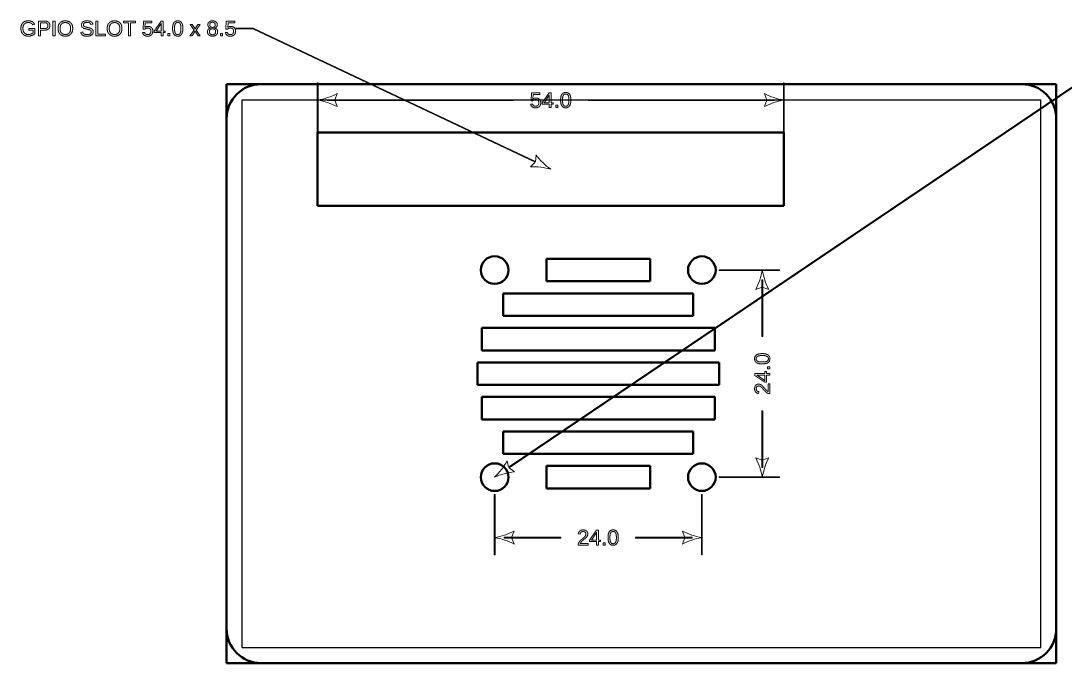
# Model space of a CAD drawing. Header units: millimetres. Extents: x 10 to 410, y 10 to 287.
# Drawn here: x 218.1 to 339.1, y 71.5 to 145.9 of the extents above; entities that cross this region are included whole.
import ezdxf

# ---------------------------------------------------------------- set-up
doc = ezdxf.new("R2010")
doc.units = ezdxf.units.MM
for name, color, linetype, lineweight in [('dimensions', 7, 'Continuous', 13), ('hidden', 7, 'Continuous', 25), ('part', 7, 'Continuous', 50)]:
    doc.layers.add(name, color=color, linetype=linetype, lineweight=lineweight)

msp = doc.modelspace()

# ---------------------------------------------------------------- linework, layer by layer
at = {"layer": 'dimensions'}
for p, q in [((219.5, 145.41), (219.72, 145.48)), ((220.15, 145.86), (220.15, 144.14)), ((220.87, 145.86), (220.15, 145.86)), ((220.38, 145.67), (220.85, 145.67)), ((220.38, 144.99), (220.38, 145.67)), ((221.84, 145.86), (221.84, 144.14)), ((222.08, 145.86), (221.84, 145.86)), ((222.08, 144.14), (222.08, 145.86)), ((226.23, 145.45), (226.46, 145.49)), ((226.82, 145.86), (226.82, 144.14)), ((227.05, 145.86), (226.82, 145.86)), ((227.05, 144.33), (227.05, 145.86)), ((230, 145.86), (230, 145.67)), ((231.42, 145.86), (230, 145.86)), ((230, 145.67), (230.6, 145.67)), ((230.6, 145.67), (230.6, 144.14)), ((230.83, 145.67), (231.42, 145.67)), ((230.83, 144.14), (230.83, 145.67)), ((231.42, 145.67), (231.42, 145.86)), ((232.33, 145.86), (232.27, 144.93)), ((233.31, 145.86), (232.33, 145.86)), ((232.5, 145.13), (232.53, 145.67)), ((232.53, 145.67), (233.31, 145.67)), ((233.31, 145.67), (233.31, 145.86)), ((234.36, 145.86), (233.57, 144.7)), ((233.86, 144.82), (234.3, 145.47)), ((234.59, 145.86), (234.36, 145.86)), ((234.38, 145.61), (234.38, 144.7)), ((234.59, 144.7), (234.59, 145.86)), ((237.74, 145.46), (238.18, 144.82)), ((237.98, 145.46), (237.74, 145.46)), ((238.31, 144.95), (237.98, 145.46)), ((238.63, 145.46), (238.31, 144.95)), ((238.43, 144.82), (238.88, 145.46)), ((238.88, 145.46), (238.63, 145.46)), ((241.92, 145.86), (241.86, 144.93)), ((242.9, 145.86), (241.92, 145.86)), ((242.09, 145.13), (242.12, 145.67)), ((242.12, 145.67), (242.9, 145.67)), ((242.9, 145.67), (242.9, 145.86)), ((219.03, 145), (219.03, 144.8)), ((219.76, 145), (219.03, 145)), ((219.03, 144.8), (219.54, 144.8)), ((219.54, 144.8), (219.54, 144.49)), ((219.76, 144.41), (219.76, 145)), ((220.15, 144.14), (220.38, 144.14)), ((220.86, 144.99), (220.38, 144.99)), ((220.38, 144.81), (220.89, 144.81)), ((220.38, 144.14), (220.38, 144.81)), ((221.84, 144.14), (222.08, 144.14)), ((225.29, 144.6), (225.06, 144.55)), ((226.82, 144.14), (227.92, 144.14)), ((227.92, 144.33), (227.05, 144.33)), ((227.92, 144.14), (227.92, 144.33)), ((230.6, 144.14), (230.83, 144.14)), ((232.45, 144.55), (232.22, 144.52)), ((232.27, 144.93), (232.49, 144.93)), ((233.57, 144.7), (233.57, 144.53)), ((233.57, 144.53), (234.38, 144.53)), ((233.78, 144.7), (233.79, 144.73)), ((234.38, 144.7), (233.78, 144.7)), ((233.79, 144.73), (233.86, 144.82)), ((234.38, 144.53), (234.38, 144.14)), ((234.38, 144.14), (234.59, 144.14)), ((234.83, 144.7), (234.59, 144.7)), ((234.59, 144.53), (234.83, 144.53)), ((234.59, 144.14), (234.59, 144.53)), ((234.83, 144.53), (234.83, 144.7)), ((235.13, 144.41), (235.13, 144.14)), ((235.37, 144.41), (235.13, 144.41)), ((235.13, 144.14), (235.37, 144.14)), ((235.37, 144.14), (235.37, 144.41)), ((238.18, 144.82), (237.71, 144.14)), ((237.71, 144.14), (237.95, 144.14)), ((237.95, 144.14), (238.31, 144.68)), ((238.31, 144.68), (238.66, 144.14)), ((238.91, 144.14), (238.43, 144.82)), ((238.66, 144.14), (238.91, 144.14)), ((240.08, 145.04), (240.08, 145.04)), ((240.56, 145.04), (240.56, 145.05)), ((241.25, 144.41), (241.25, 144.14)), ((241.49, 144.41), (241.25, 144.41)), ((241.25, 144.14), (241.49, 144.14)), ((241.49, 144.14), (241.49, 144.41)), ((242.04, 144.55), (241.81, 144.52)), ((241.86, 144.93), (242.08, 144.93)), ((245, 145.05), (243, 145.05)), ((243, 145.05), (243, 144.95)), ((243, 144.95), (245, 144.95)), ((245.02, 145.05), (244.98, 144.95)), ((244.98, 144.95), (277.68, 129.5)), ((245, 144.95), (245, 145.05)), ((277.72, 129.59), (245.02, 145.05)), ((349.97, 145.04), (274.62, 94.15)), ((274.68, 94.07), (350.03, 144.96)), ((252.55, 138.7), (252.45, 138.7)), ((252.45, 138.7), (252.45, 130.7)), ((252.55, 130.7), (252.55, 138.7)), ((306.55, 138.7), (306.45, 138.7)), ((306.45, 138.7), (306.45, 130.7)), ((306.55, 130.7), (306.55, 138.7)), ((253.62, 136.75), (253.62, 136.65)), ((275.17, 136.75), (253.62, 136.75)), ((254.47, 136.7), (254.75, 137.45)), ((254.75, 135.95), (254.47, 136.7)), ((275.17, 136.65), (275.17, 136.75)), ((277.27, 137.56), (277.22, 136.63)), ((278.25, 137.56), (277.27, 137.56)), ((277.44, 136.83), (277.47, 137.37)), ((277.47, 137.37), (278.25, 137.37)), ((278.25, 137.37), (278.25, 137.56)), ((279.3, 137.56), (278.51, 136.4)), ((278.8, 136.52), (279.24, 137.17)), ((279.53, 137.56), (279.3, 137.56)), ((279.32, 137.31), (279.32, 136.4)), ((279.53, 136.4), (279.53, 137.56)), ((283.83, 136.75), (283.83, 136.65)), ((305.38, 136.75), (283.83, 136.75)), ((304.25, 137.45), (304.53, 136.7)), ((304.53, 136.7), (304.25, 135.95)), ((305.38, 136.65), (305.38, 136.75)), ((253.62, 136.65), (275.17, 136.65)), ((277.39, 136.25), (277.17, 136.22)), ((277.22, 136.63), (277.43, 136.63)), ((278.51, 136.4), (278.51, 136.23)), ((278.51, 136.23), (279.32, 136.23)), ((278.72, 136.4), (278.74, 136.43)), ((279.32, 136.4), (278.72, 136.4)), ((278.74, 136.43), (278.8, 136.52)), ((279.32, 136.23), (279.32, 135.84)), ((279.32, 135.84), (279.53, 135.84)), ((279.77, 136.4), (279.53, 136.4)), ((279.53, 136.23), (279.77, 136.23)), ((279.53, 135.84), (279.53, 136.23)), ((279.77, 136.23), (279.77, 136.4)), ((280.07, 136.11), (280.07, 135.84)), ((280.31, 136.11), (280.07, 136.11)), ((280.07, 135.84), (280.31, 135.84)), ((280.31, 135.84), (280.31, 136.11)), ((283.83, 136.65), (305.38, 136.65)), ((252.45, 130.7), (252.55, 130.7)), ((306.45, 130.7), (306.55, 130.7)), ((277.68, 129.5), (277.15, 128.98)), ((277.79, 130.34), (277.72, 129.59)), ((299, 117.05), (299, 116.95)), ((306, 117.05), (299, 117.05)), ((299, 116.95), (306, 116.95)), ((306, 116.95), (306, 117.05)), ((303.25, 114.75), (304, 115.03)), ((304.05, 115.88), (303.95, 115.88)), ((303.95, 115.88), (303.95, 109.32)), ((304, 115.03), (304.75, 114.75)), ((304.05, 109.32), (304.05, 115.88)), ((303.95, 109.32), (304.05, 109.32)), ((304.3, 105.26), (304.3, 105.02)), ((304.47, 105.26), (304.3, 105.26)), ((304.47, 105.02), (304.47, 105.26)), ((304.59, 105.8), (304.59, 105.56)), ((304.86, 105.8), (304.59, 105.8)), ((304.59, 105.56), (304.86, 105.56)), ((304.86, 105.56), (304.86, 105.8)), ((303.14, 105.02), (303.14, 104.79)), ((304.3, 105.02), (303.14, 105.02)), ((303.14, 104.79), (304.3, 104)), ((303.39, 104.81), (304.3, 104.81)), ((304.18, 104.29), (303.53, 104.73)), ((304.27, 104.22), (304.18, 104.29)), ((304.3, 104.2), (304.27, 104.22)), ((304.3, 104.81), (304.3, 104.2)), ((304.86, 105.02), (304.47, 105.02)), ((304.47, 104.81), (304.86, 104.81)), ((304.47, 104), (304.47, 104.81)), ((304.86, 104.81), (304.86, 105.02)), ((303.57, 102.69), (303.59, 102.91)), ((304.3, 104), (304.47, 104)), ((304.67, 103.82), (304.67, 102.92)), ((304.86, 103.82), (304.67, 103.82)), ((304.86, 102.68), (304.86, 103.82)), ((304.71, 102.68), (304.86, 102.68)), ((304.05, 100.68), (303.95, 100.68)), ((303.95, 100.68), (303.95, 94.12)), ((304.05, 94.12), (304.05, 100.68)), ((274.62, 94.15), (274.44, 94.88)), ((304, 94.97), (303.25, 95.25)), ((304.75, 95.25), (304, 94.97)), ((275.28, 93.64), (274.68, 94.07)), ((303.95, 94.12), (304.05, 94.12)), ((299, 93.05), (299, 92.95)), ((306, 93.05), (299, 93.05)), ((299, 92.95), (306, 92.95)), ((306, 92.95), (306, 93.05)), ((273.05, 91), (272.95, 91)), ((272.95, 91), (272.95, 84)), ((273.05, 84), (273.05, 91)), ((297.05, 91), (296.95, 91)), ((296.95, 91), (296.95, 84)), ((297.05, 84), (297.05, 91)), ((274.12, 86.05), (274.12, 85.95)), ((280.68, 86.05), (274.12, 86.05)), ((274.12, 85.95), (280.68, 85.95)), ((274.97, 86), (275.25, 86.75)), ((275.25, 85.25), (274.97, 86)), ((280.68, 85.95), (280.68, 86.05)), ((282.69, 86.43), (282.91, 86.41)), ((284.79, 86.86), (284, 85.7)), ((284.29, 85.82), (284.73, 86.47)), ((285.02, 86.86), (284.79, 86.86)), ((284.81, 86.61), (284.81, 85.7)), ((285.02, 85.7), (285.02, 86.86)), ((289.32, 86.05), (289.32, 85.95)), ((295.88, 86.05), (289.32, 86.05)), ((289.32, 85.95), (295.88, 85.95)), ((294.75, 86.75), (295.03, 86)), ((295.03, 86), (294.75, 85.25)), ((295.88, 85.95), (295.88, 86.05)), ((282.68, 85.29), (282.68, 85.14)), ((282.68, 85.14), (283.82, 85.14)), ((283.82, 85.33), (282.92, 85.33)), ((283.82, 85.14), (283.82, 85.33)), ((284, 85.7), (284, 85.53)), ((284, 85.53), (284.81, 85.53)), ((284.2, 85.7), (284.22, 85.73)), ((284.81, 85.7), (284.2, 85.7)), ((284.22, 85.73), (284.29, 85.82)), ((284.81, 85.53), (284.81, 85.14)), ((284.81, 85.14), (285.02, 85.14)), ((285.26, 85.7), (285.02, 85.7)), ((285.02, 85.53), (285.26, 85.53)), ((285.02, 85.14), (285.02, 85.53)), ((285.26, 85.53), (285.26, 85.7)), ((285.56, 85.41), (285.56, 85.14)), ((285.8, 85.41), (285.56, 85.41)), ((285.56, 85.14), (285.8, 85.14)), ((285.8, 85.14), (285.8, 85.41)), ((272.95, 84), (273.05, 84)), ((296.95, 84), (297.05, 84))]:
    msp.add_line(p, q, dxfattribs=at)
for centre, start, end in [((251.25, 144.2), -80.5377, -62.5924), ((251.25, 129.2), 62.5924, 80.5377), ((307.75, 144.2), -117.4076, -99.4623), ((307.75, 129.2), 99.4623, 117.4076), ((283.83, 134.95), -142.6966, -124.7514), ((277.43, 121.38), 74.1733, 92.1185), ((296.5, 118.25), -27.4076, -9.4623), ((311.5, 118.25), -170.5377, -152.5924), ((267.77, 98.52), -46.5055, -28.5603), ((296.5, 91.75), 9.4623, 27.4076), ((311.5, 91.75), 152.5924, 170.5377), ((276.16, 86.08), 96.6246, 114.5698), ((271.75, 93.5), -80.5377, -62.5924), ((271.75, 78.5), 62.5924, 80.5377), ((298.25, 93.5), -117.4076, -99.4623), ((298.25, 78.5), 99.4623, 117.4076)]:
    msp.add_arc(centre, 7.6, start, end, dxfattribs=at)
for points in [[(218.13, 145.01), (218.13, 145.43), (218.35, 145.66)], [(218.35, 145.66), (218.57, 145.89), (218.98, 145.89)], [(218.52, 145.51), (218.36, 145.33), (218.36, 145.01)], [(218.98, 145.69), (218.68, 145.69), (218.52, 145.51)], [(218.98, 145.89), (219.27, 145.89), (219.45, 145.79)], [(219.3, 145.63), (219.17, 145.69), (218.98, 145.69)], [(219.5, 145.41), (219.42, 145.56), (219.3, 145.63)], [(219.45, 145.79), (219.62, 145.69), (219.72, 145.48)], [(221.25, 145.34), (221.25, 145.67), (220.85, 145.67)], [(220.86, 144.99), (221.25, 144.99), (221.25, 145.34)], [(220.87, 145.86), (221.16, 145.86), (221.32, 145.72)], [(221.32, 145.72), (221.48, 145.59), (221.48, 145.34)], [(221.48, 145.34), (221.48, 145.1), (221.32, 144.95)], [(222.43, 145.01), (222.43, 145.42), (222.65, 145.65)], [(222.65, 145.65), (222.88, 145.89), (223.28, 145.89)], [(222.82, 145.51), (222.66, 145.33), (222.66, 145.01)], [(223.28, 145.69), (222.98, 145.69), (222.82, 145.51)], [(223.28, 145.89), (223.54, 145.89), (223.73, 145.78)], [(223.73, 145.51), (223.57, 145.69), (223.28, 145.69)], [(223.73, 145.78), (223.93, 145.68), (224.03, 145.48)], [(223.89, 145.01), (223.89, 145.33), (223.73, 145.51)], [(224.03, 145.48), (224.13, 145.28), (224.13, 145.01)], [(225.14, 145.42), (225.14, 145.65), (225.31, 145.77)], [(225.17, 145.25), (225.14, 145.33), (225.14, 145.42)], [(225.27, 145.12), (225.2, 145.18), (225.17, 145.25)], [(225.31, 145.77), (225.48, 145.89), (225.79, 145.89)], [(225.48, 145.64), (225.37, 145.57), (225.37, 145.44)], [(225.37, 145.44), (225.37, 145.36), (225.41, 145.31)], [(225.41, 145.31), (225.45, 145.25), (225.53, 145.22)], [(225.79, 145.71), (225.58, 145.71), (225.48, 145.64)], [(225.53, 145.22), (225.61, 145.18), (225.85, 145.13)], [(225.79, 145.89), (226.09, 145.89), (226.24, 145.8)], [(226.08, 145.65), (225.98, 145.71), (225.79, 145.71)], [(226.23, 145.45), (226.19, 145.59), (226.08, 145.65)], [(226.24, 145.8), (226.4, 145.71), (226.46, 145.49)], [(228.12, 145.01), (228.12, 145.42), (228.35, 145.65)], [(228.35, 145.65), (228.57, 145.89), (228.98, 145.89)], [(228.52, 145.51), (228.36, 145.33), (228.36, 145.01)], [(228.98, 145.69), (228.68, 145.69), (228.52, 145.51)], [(228.98, 145.89), (229.24, 145.89), (229.43, 145.78)], [(229.43, 145.51), (229.27, 145.69), (228.98, 145.69)], [(229.43, 145.78), (229.62, 145.68), (229.73, 145.48)], [(229.59, 145.01), (229.59, 145.33), (229.43, 145.51)], [(229.73, 145.48), (229.83, 145.28), (229.83, 145.01)], [(232.5, 145.13), (232.64, 145.24), (232.85, 145.24)], [(232.85, 145.24), (233.11, 145.24), (233.26, 145.09)], [(234.35, 145.55), (234.32, 145.49), (234.3, 145.47)], [(234.38, 145.61), (234.38, 145.6), (234.35, 145.55)], [(235.7, 145), (235.7, 145.44), (235.84, 145.66)], [(235.84, 145.66), (235.99, 145.89), (236.3, 145.89)], [(236.01, 145.54), (235.92, 145.38), (235.92, 145)], [(236.3, 145.71), (236.1, 145.71), (236.01, 145.54)], [(236.3, 145.89), (236.6, 145.89), (236.75, 145.66)], [(236.58, 145.54), (236.5, 145.71), (236.3, 145.71)], [(236.67, 145), (236.67, 145.37), (236.58, 145.54)], [(236.75, 145.66), (236.89, 145.44), (236.89, 145)], [(239.78, 145.44), (239.78, 145.64), (239.93, 145.76)], [(239.86, 145.19), (239.78, 145.3), (239.78, 145.44)], [(240.08, 145.04), (239.94, 145.08), (239.86, 145.19)], [(239.93, 145.76), (240.07, 145.89), (240.32, 145.89)], [(240.08, 145.65), (240, 145.57), (240, 145.43)], [(240, 145.43), (240, 145.28), (240.09, 145.2)], [(240.32, 145.72), (240.17, 145.72), (240.08, 145.65)], [(240.09, 145.2), (240.17, 145.13), (240.32, 145.13)], [(240.32, 145.89), (240.57, 145.89), (240.72, 145.77)], [(240.64, 145.43), (240.64, 145.72), (240.32, 145.72)], [(240.32, 145.13), (240.48, 145.13), (240.56, 145.2)], [(240.56, 145.2), (240.64, 145.27), (240.64, 145.43)], [(240.79, 145.18), (240.71, 145.07), (240.56, 145.05)], [(240.72, 145.77), (240.87, 145.65), (240.87, 145.44)], [(240.87, 145.44), (240.87, 145.29), (240.79, 145.18)], [(242.09, 145.13), (242.23, 145.24), (242.44, 145.24)], [(242.44, 145.24), (242.7, 145.24), (242.85, 145.09)], [(218.23, 144.53), (218.13, 144.73), (218.13, 145.01)], [(218.53, 144.22), (218.33, 144.33), (218.23, 144.53)], [(218.36, 145.01), (218.36, 144.68), (218.53, 144.49)], [(218.53, 144.49), (218.7, 144.3), (218.99, 144.3)], [(218.99, 144.11), (218.72, 144.11), (218.53, 144.22)], [(218.99, 144.3), (219.16, 144.3), (219.31, 144.36)], [(219.42, 144.19), (219.22, 144.11), (218.99, 144.11)], [(219.31, 144.36), (219.45, 144.41), (219.54, 144.49)], [(219.76, 144.41), (219.62, 144.27), (219.42, 144.19)], [(221.32, 144.95), (221.16, 144.81), (220.89, 144.81)], [(222.53, 144.53), (222.43, 144.74), (222.43, 145.01)], [(222.82, 144.22), (222.63, 144.33), (222.53, 144.53)], [(222.66, 145.01), (222.66, 144.68), (222.82, 144.49)], [(222.82, 144.49), (222.99, 144.3), (223.28, 144.3)], [(223.28, 144.11), (223.01, 144.11), (222.82, 144.22)], [(223.28, 144.3), (223.57, 144.3), (223.73, 144.49)], [(223.73, 144.22), (223.54, 144.11), (223.28, 144.11)], [(223.73, 144.49), (223.89, 144.67), (223.89, 145.01)], [(224.03, 144.53), (223.93, 144.33), (223.73, 144.22)], [(224.13, 145.01), (224.13, 144.74), (224.03, 144.53)], [(225.79, 144.11), (225.16, 144.11), (225.06, 144.55)], [(225.43, 145.02), (225.33, 145.07), (225.27, 145.12)], [(225.29, 144.6), (225.32, 144.44), (225.45, 144.37)], [(225.74, 144.93), (225.54, 144.98), (225.43, 145.02)], [(225.45, 144.37), (225.58, 144.3), (225.8, 144.3)], [(225.96, 144.88), (225.86, 144.91), (225.74, 144.93)], [(226.31, 144.25), (226.13, 144.11), (225.79, 144.11)], [(225.8, 144.3), (226.02, 144.3), (226.15, 144.37)], [(225.85, 145.13), (225.93, 145.11), (226, 145.09)], [(226.12, 144.83), (226.05, 144.86), (225.96, 144.88)], [(226, 145.09), (226.08, 145.07), (226.16, 145.05)], [(226.23, 144.74), (226.19, 144.79), (226.12, 144.83)], [(226.15, 144.37), (226.27, 144.45), (226.27, 144.6)], [(226.16, 145.05), (226.23, 145.02), (226.29, 144.99)], [(226.27, 144.6), (226.27, 144.69), (226.23, 144.74)], [(226.29, 144.99), (226.35, 144.95), (226.4, 144.9)], [(226.5, 144.61), (226.5, 144.38), (226.31, 144.25)], [(226.4, 144.9), (226.45, 144.85), (226.47, 144.78)], [(226.47, 144.78), (226.5, 144.71), (226.5, 144.61)], [(228.22, 144.53), (228.12, 144.74), (228.12, 145.01)], [(228.52, 144.22), (228.32, 144.33), (228.22, 144.53)], [(228.36, 145.01), (228.36, 144.68), (228.52, 144.49)], [(228.52, 144.49), (228.68, 144.3), (228.97, 144.3)], [(228.97, 144.11), (228.71, 144.11), (228.52, 144.22)], [(228.97, 144.3), (229.27, 144.3), (229.43, 144.49)], [(229.43, 144.22), (229.24, 144.11), (228.97, 144.11)], [(229.43, 144.49), (229.59, 144.67), (229.59, 145.01)], [(229.73, 144.53), (229.62, 144.33), (229.43, 144.22)], [(229.83, 145.01), (229.83, 144.74), (229.73, 144.53)], [(232.41, 144.22), (232.26, 144.32), (232.22, 144.52)], [(232.8, 144.11), (232.56, 144.11), (232.41, 144.22)], [(232.45, 144.55), (232.52, 144.29), (232.8, 144.29)], [(232.64, 145.03), (232.57, 145), (232.49, 144.93)], [(232.81, 145.06), (232.72, 145.06), (232.64, 145.03)], [(232.8, 144.29), (232.98, 144.29), (233.08, 144.4)], [(233.25, 144.27), (233.09, 144.11), (232.8, 144.11)], [(233.08, 144.96), (232.98, 145.06), (232.81, 145.06)], [(233.18, 144.69), (233.18, 144.86), (233.08, 144.96)], [(233.08, 144.4), (233.18, 144.51), (233.18, 144.69)], [(233.41, 144.7), (233.41, 144.43), (233.25, 144.27)], [(233.26, 145.09), (233.41, 144.94), (233.41, 144.7)], [(235.85, 144.34), (235.7, 144.57), (235.7, 145)], [(236.29, 144.11), (236, 144.11), (235.85, 144.34)], [(235.92, 145), (235.92, 144.63), (236.01, 144.46)], [(236.01, 144.46), (236.1, 144.29), (236.29, 144.29)], [(236.29, 144.29), (236.49, 144.29), (236.58, 144.47)], [(236.74, 144.34), (236.59, 144.11), (236.29, 144.11)], [(236.58, 144.47), (236.67, 144.64), (236.67, 145)], [(236.89, 145), (236.89, 144.57), (236.74, 144.34)], [(239.74, 144.62), (239.74, 144.79), (239.83, 144.9)], [(239.89, 144.25), (239.74, 144.38), (239.74, 144.62)], [(239.83, 144.9), (239.93, 145.01), (240.08, 145.04)], [(240.33, 144.11), (240.05, 144.11), (239.89, 144.25)], [(240.06, 144.87), (239.97, 144.79), (239.97, 144.64)], [(239.97, 144.64), (239.97, 144.28), (240.33, 144.28)], [(240.32, 144.96), (240.15, 144.96), (240.06, 144.87)], [(240.59, 144.88), (240.49, 144.96), (240.32, 144.96)], [(240.33, 144.28), (240.51, 144.28), (240.6, 144.37)], [(240.76, 144.25), (240.61, 144.11), (240.33, 144.11)], [(240.56, 145.04), (240.73, 145.01), (240.82, 144.9)], [(240.68, 144.64), (240.68, 144.8), (240.59, 144.88)], [(240.6, 144.37), (240.68, 144.45), (240.68, 144.64)], [(240.91, 144.62), (240.91, 144.38), (240.76, 144.25)], [(240.82, 144.9), (240.91, 144.79), (240.91, 144.62)], [(242, 144.22), (241.85, 144.32), (241.81, 144.52)], [(242.39, 144.11), (242.15, 144.11), (242, 144.22)], [(242.04, 144.55), (242.11, 144.29), (242.39, 144.29)], [(242.23, 145.03), (242.16, 145), (242.08, 144.93)], [(242.4, 145.06), (242.31, 145.06), (242.23, 145.03)], [(242.39, 144.29), (242.57, 144.29), (242.67, 144.4)], [(242.84, 144.27), (242.68, 144.11), (242.39, 144.11)], [(242.67, 144.96), (242.57, 145.06), (242.4, 145.06)], [(242.77, 144.69), (242.77, 144.86), (242.67, 144.96)], [(242.67, 144.4), (242.77, 144.51), (242.77, 144.69)], [(243, 144.7), (243, 144.43), (242.84, 144.27)], [(242.85, 145.09), (243, 144.94), (243, 144.7)], [(277.58, 136.73), (277.51, 136.7), (277.43, 136.63)], [(277.44, 136.83), (277.58, 136.94), (277.8, 136.94)], [(277.75, 136.76), (277.66, 136.76), (277.58, 136.73)], [(278.02, 136.66), (277.92, 136.76), (277.75, 136.76)], [(277.8, 136.94), (278.05, 136.94), (278.2, 136.79)], [(278.2, 136.79), (278.35, 136.64), (278.35, 136.4)], [(279.29, 137.25), (279.26, 137.19), (279.24, 137.17)], [(279.32, 137.31), (279.32, 137.3), (279.29, 137.25)], [(280.64, 136.7), (280.64, 137.14), (280.78, 137.36)], [(280.79, 136.04), (280.64, 136.27), (280.64, 136.7)], [(280.78, 137.36), (280.93, 137.59), (281.24, 137.59)], [(280.95, 137.24), (280.86, 137.08), (280.86, 136.7)], [(280.86, 136.7), (280.86, 136.33), (280.95, 136.16)], [(281.24, 137.41), (281.04, 137.41), (280.95, 137.24)], [(281.24, 137.59), (281.54, 137.59), (281.69, 137.36)], [(281.52, 137.24), (281.44, 137.41), (281.24, 137.41)], [(281.61, 136.7), (281.61, 137.07), (281.52, 137.24)], [(281.52, 136.17), (281.61, 136.34), (281.61, 136.7)], [(281.83, 136.7), (281.83, 136.27), (281.68, 136.04)], [(281.69, 137.36), (281.83, 137.14), (281.83, 136.7)], [(277.35, 135.92), (277.21, 136.02), (277.17, 136.22)], [(277.74, 135.81), (277.5, 135.81), (277.35, 135.92)], [(277.39, 136.25), (277.46, 135.99), (277.75, 135.99)], [(278.19, 135.97), (278.03, 135.81), (277.74, 135.81)], [(277.75, 135.99), (277.92, 135.99), (278.02, 136.1)], [(278.12, 136.39), (278.12, 136.56), (278.02, 136.66)], [(278.02, 136.1), (278.12, 136.21), (278.12, 136.39)], [(278.35, 136.4), (278.35, 136.13), (278.19, 135.97)], [(281.23, 135.81), (280.94, 135.81), (280.79, 136.04)], [(280.95, 136.16), (281.04, 135.99), (281.24, 135.99)], [(281.68, 136.04), (281.53, 135.81), (281.23, 135.81)], [(281.24, 135.99), (281.43, 135.99), (281.52, 136.17)], [(303.11, 106.73), (303.11, 107.03), (303.34, 107.18)], [(303.34, 106.27), (303.11, 106.42), (303.11, 106.73)], [(303.46, 107.01), (303.29, 106.93), (303.29, 106.73)], [(303.29, 106.73), (303.29, 106.53), (303.46, 106.44)], [(303.34, 107.18), (303.56, 107.32), (304, 107.32)], [(304, 107.1), (303.63, 107.1), (303.46, 107.01)], [(303.46, 106.44), (303.62, 106.35), (304, 106.35)], [(304, 107.32), (304.43, 107.32), (304.66, 107.17)], [(304.53, 107.01), (304.36, 107.1), (304, 107.1)], [(304, 106.35), (304.37, 106.35), (304.54, 106.44)], [(304.71, 106.72), (304.71, 106.92), (304.53, 107.01)], [(304.54, 106.44), (304.71, 106.53), (304.71, 106.72)], [(304.66, 107.17), (304.89, 107.02), (304.89, 106.72)], [(304.89, 106.72), (304.89, 106.42), (304.66, 106.28)], [(304, 106.13), (303.56, 106.13), (303.34, 106.27)], [(304.66, 106.28), (304.43, 106.13), (304, 106.13)], [(303.39, 104.81), (303.4, 104.81), (303.45, 104.78)], [(303.45, 104.78), (303.51, 104.75), (303.53, 104.73)], [(303.11, 103.25), (303.11, 103.51), (303.24, 103.65)], [(303.24, 102.86), (303.11, 103.01), (303.11, 103.25)], [(303.24, 103.65), (303.36, 103.79), (303.59, 103.79)], [(303.57, 102.69), (303.36, 102.71), (303.24, 102.86)], [(303.37, 103.48), (303.3, 103.4), (303.3, 103.25)], [(303.3, 103.25), (303.3, 103.11), (303.37, 103.02)], [(303.59, 103.57), (303.45, 103.57), (303.37, 103.48)], [(303.37, 103.02), (303.45, 102.93), (303.59, 102.91)], [(303.59, 103.79), (303.69, 103.79), (303.79, 103.75)], [(303.78, 103.52), (303.7, 103.57), (303.59, 103.57)], [(303.94, 103.39), (303.86, 103.47), (303.78, 103.52)], [(303.79, 103.75), (303.88, 103.7), (303.98, 103.61)], [(304.09, 103.22), (304.02, 103.31), (303.94, 103.39)], [(303.98, 103.61), (304.08, 103.52), (304.29, 103.26)], [(304.26, 103.02), (304.17, 103.12), (304.09, 103.22)], [(304.45, 102.83), (304.34, 102.92), (304.26, 103.02)], [(304.29, 103.26), (304.4, 103.12), (304.5, 103.04)], [(304.71, 102.68), (304.56, 102.74), (304.45, 102.83)], [(304.5, 103.04), (304.59, 102.96), (304.67, 102.92)], [(282.69, 86.43), (282.71, 86.64), (282.86, 86.76)], [(282.86, 86.76), (283.01, 86.89), (283.25, 86.89)], [(283.02, 86.63), (282.93, 86.55), (282.91, 86.41)], [(283.25, 86.7), (283.11, 86.7), (283.02, 86.63)], [(283.02, 85.74), (283.12, 85.83), (283.22, 85.91)], [(283.22, 85.91), (283.31, 85.98), (283.39, 86.06)], [(283.25, 86.89), (283.51, 86.89), (283.65, 86.76)], [(283.48, 86.63), (283.4, 86.7), (283.25, 86.7)], [(283.61, 86.02), (283.52, 85.92), (283.26, 85.71)], [(283.39, 86.06), (283.47, 86.14), (283.52, 86.22)], [(283.57, 86.41), (283.57, 86.55), (283.48, 86.63)], [(283.52, 86.22), (283.57, 86.3), (283.57, 86.41)], [(283.75, 86.21), (283.7, 86.12), (283.61, 86.02)], [(283.65, 86.76), (283.79, 86.64), (283.79, 86.41)], [(283.79, 86.41), (283.79, 86.31), (283.75, 86.21)], [(284.78, 86.55), (284.75, 86.49), (284.73, 86.47)], [(284.81, 86.61), (284.81, 86.6), (284.78, 86.55)], [(286.13, 86), (286.13, 86.44), (286.27, 86.66)], [(286.28, 85.34), (286.13, 85.57), (286.13, 86)], [(286.27, 86.66), (286.42, 86.89), (286.73, 86.89)], [(286.44, 86.54), (286.35, 86.38), (286.35, 86)], [(286.35, 86), (286.35, 85.63), (286.44, 85.46)], [(286.73, 86.71), (286.53, 86.71), (286.44, 86.54)], [(286.73, 86.89), (287.03, 86.89), (287.18, 86.66)], [(287.01, 86.54), (286.93, 86.71), (286.73, 86.71)], [(287.1, 86), (287.1, 86.37), (287.01, 86.54)], [(287.01, 85.47), (287.1, 85.64), (287.1, 86)], [(287.32, 86), (287.32, 85.57), (287.17, 85.34)], [(287.18, 86.66), (287.32, 86.44), (287.32, 86)], [(282.68, 85.29), (282.74, 85.44), (282.83, 85.55)], [(282.83, 85.55), (282.92, 85.66), (283.02, 85.74)], [(283.04, 85.5), (282.96, 85.41), (282.92, 85.33)], [(283.26, 85.71), (283.12, 85.6), (283.04, 85.5)], [(286.72, 85.11), (286.42, 85.11), (286.28, 85.34)], [(286.44, 85.46), (286.53, 85.29), (286.72, 85.29)], [(286.72, 85.29), (286.92, 85.29), (287.01, 85.47)], [(287.17, 85.34), (287.02, 85.11), (286.72, 85.11)]]:
    msp.add_open_spline(points, degree=2, dxfattribs=at)
at = {"layer": 'hidden'}
for p, q in [((241.95, 71.45), (241.95, 138.55)), ((241.95, 138.55), (338.05, 138.55)), ((338.05, 71.45), (338.05, 138.55)), ((243.75, 73.25), (243.75, 136.75)), ((243.75, 136.75), (336.25, 136.75)), ((243.75, 73.25), (243.75, 136.75)), ((243.75, 136.75), (336.25, 136.75)), ((336.25, 73.25), (336.25, 136.75)), ((336.25, 73.25), (336.25, 136.75)), ((252.5, 124.45), (252.5, 132.95)), ((306.5, 132.95), (252.5, 132.95)), ((306.5, 124.45), (306.5, 132.95)), ((306.5, 124.45), (252.5, 124.45)), ((279, 115.7), (279, 118.3)), ((291, 118.3), (279, 118.3)), ((291, 115.7), (291, 118.3)), ((291, 115.7), (279, 115.7)), ((274, 111.7), (274, 114.3)), ((296, 114.3), (274, 114.3)), ((296, 111.7), (296, 114.3)), ((296, 111.7), (274, 111.7)), ((271.5, 107.7), (271.5, 110.3)), ((298.5, 110.3), (271.5, 110.3)), ((298.5, 107.7), (298.5, 110.3)), ((298.5, 107.7), (271.5, 107.7)), ((271, 103.7), (271, 106.3)), ((299, 106.3), (271, 106.3)), ((299, 103.7), (299, 106.3)), ((299, 103.7), (271, 103.7)), ((271.5, 99.7), (271.5, 102.3)), ((298.5, 102.3), (271.5, 102.3)), ((298.5, 99.7), (298.5, 102.3)), ((298.5, 99.7), (271.5, 99.7)), ((274, 95.7), (274, 98.3)), ((296, 98.3), (274, 98.3)), ((296, 95.7), (296, 98.3)), ((296, 95.7), (274, 95.7)), ((279, 91.7), (279, 94.3)), ((291, 94.3), (279, 94.3)), ((291, 91.7), (291, 94.3)), ((291, 91.7), (279, 91.7)), ((243.75, 73.25), (336.25, 73.25)), ((243.75, 73.25), (336.25, 73.25)), ((241.95, 71.45), (338.05, 71.45))]:
    msp.add_line(p, q, dxfattribs=at)
for centre in [(273, 117), (297, 117), (273, 93), (297, 93)]:
    msp.add_circle(centre, 1.6, dxfattribs=at)
for centre, start, end in [((245.95, 134.55), -270, -180), ((334.05, 134.55), 0, 90), ((245.95, 75.45), 180, 270), ((334.05, 75.45), -450, -360)]:
    msp.add_arc(centre, 4, start, end, dxfattribs=at)
at = {"layer": 'part'}
for p, q in [((241.95, 134.55), (241.95, 138.55)), ((241.95, 138.55), (245.95, 138.55)), ((245.95, 138.55), (334.05, 138.55)), ((334.05, 138.55), (338.05, 138.55)), ((338.05, 134.55), (338.05, 138.55)), ((241.95, 75.45), (241.95, 134.55)), ((338.05, 75.45), (338.05, 134.55)), ((252.5, 124.45), (252.5, 132.95)), ((306.5, 132.95), (252.5, 132.95)), ((306.5, 124.45), (306.5, 132.95)), ((306.5, 124.45), (252.5, 124.45)), ((279, 115.7), (279, 118.3)), ((291, 118.3), (279, 118.3)), ((291, 115.7), (291, 118.3)), ((291, 115.7), (279, 115.7)), ((274, 111.7), (274, 114.3)), ((296, 114.3), (274, 114.3)), ((296, 111.7), (296, 114.3)), ((296, 111.7), (274, 111.7)), ((271.5, 107.7), (271.5, 110.3)), ((298.5, 110.3), (271.5, 110.3)), ((298.5, 107.7), (298.5, 110.3)), ((298.5, 107.7), (271.5, 107.7)), ((271, 103.7), (271, 106.3)), ((299, 106.3), (271, 106.3)), ((299, 103.7), (299, 106.3)), ((299, 103.7), (271, 103.7)), ((271.5, 99.7), (271.5, 102.3)), ((298.5, 102.3), (271.5, 102.3)), ((298.5, 99.7), (298.5, 102.3)), ((298.5, 99.7), (271.5, 99.7)), ((274, 95.7), (274, 98.3)), ((296, 98.3), (274, 98.3)), ((296, 95.7), (296, 98.3)), ((296, 95.7), (274, 95.7)), ((279, 91.7), (279, 94.3)), ((291, 94.3), (279, 94.3)), ((291, 91.7), (291, 94.3)), ((291, 91.7), (279, 91.7)), ((241.95, 71.45), (241.95, 75.45)), ((338.05, 71.45), (338.05, 75.45)), ((241.95, 71.45), (245.95, 71.45)), ((245.95, 71.45), (334.05, 71.45)), ((334.05, 71.45), (338.05, 71.45))]:
    msp.add_line(p, q, dxfattribs=at)
for centre in [(273, 117), (297, 117), (273, 93), (297, 93)]:
    msp.add_circle(centre, 1.6, dxfattribs=at)
for centre, start, end in [((245.95, 134.55), -270, -180), ((334.05, 134.55), 0, 90), ((245.95, 75.45), 180, 270), ((334.05, 75.45), -450, -360)]:
    msp.add_arc(centre, 4, start, end, dxfattribs=at)

doc.saveas('drawing.dxf')
